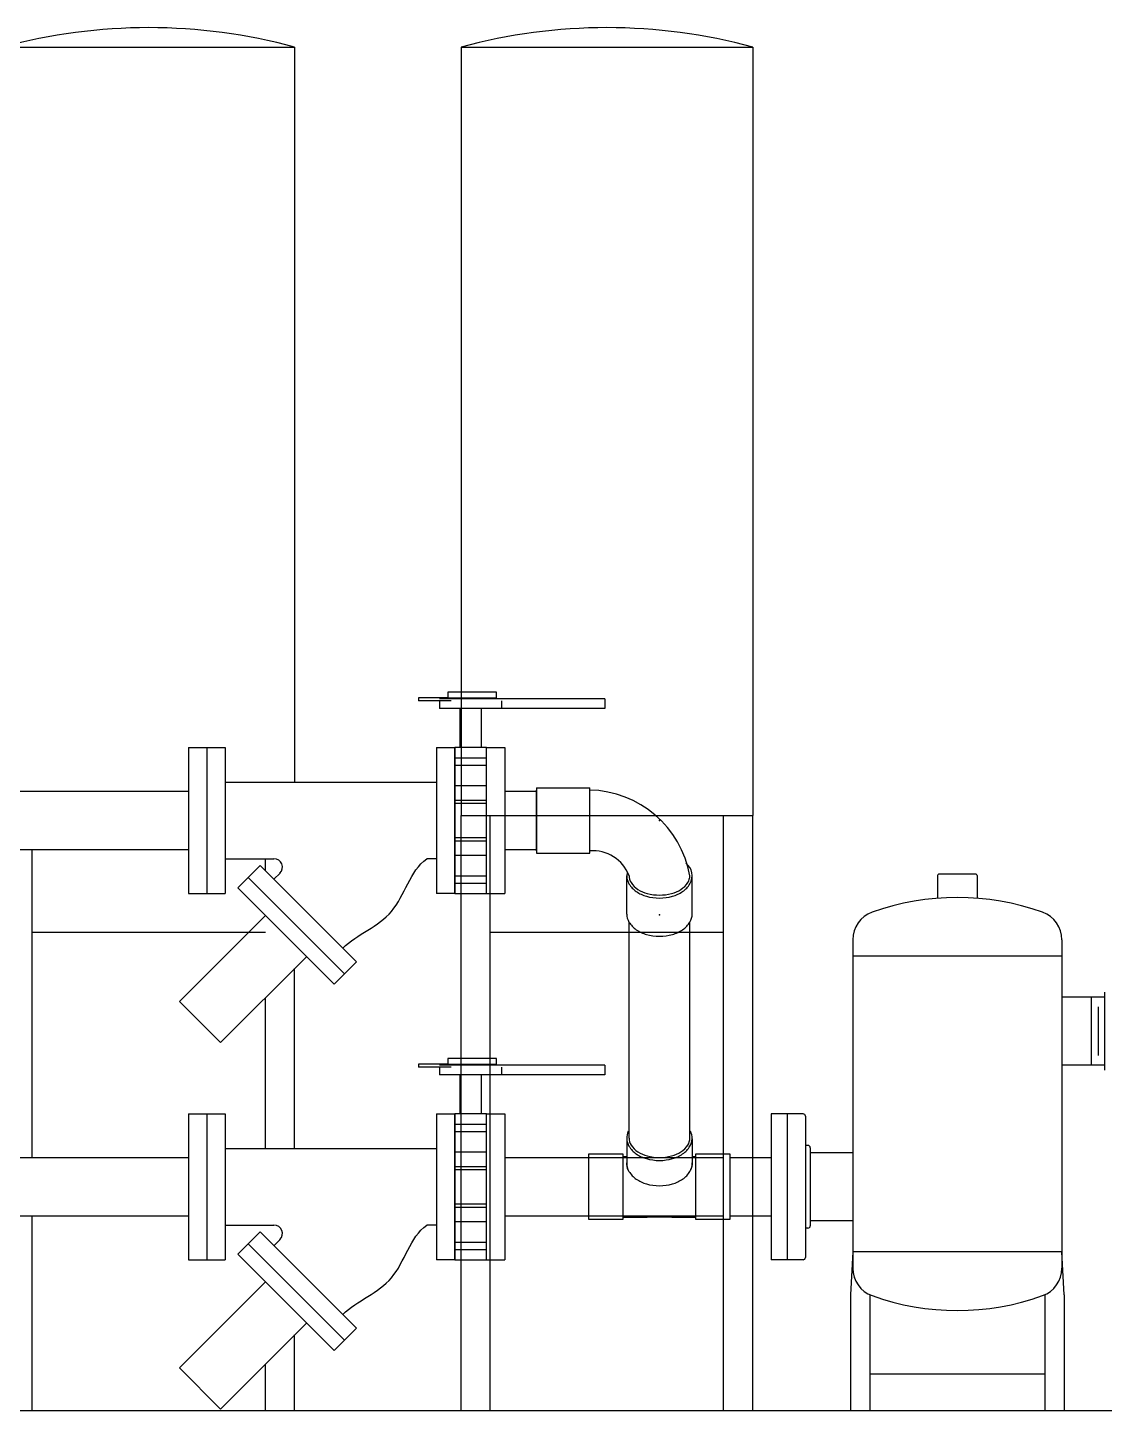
# Model space of a CAD drawing. Header units: inches. Extents: x 1687 to 2128, y 1222 to 1501.
# Drawn here: x 1994.2 to 2049.5, y 1293.9 to 1364.9 of the extents above; entities that cross this region are included whole.
import ezdxf

# ---------------------------------------------------------------- set-up
doc = ezdxf.new("R2010")
doc.units = ezdxf.units.IN
doc.header["$MEASUREMENT"] = 0
doc.header["$PDSIZE"] = -1
doc.layers.add('WDPUMP', color=7, linetype='Continuous')
doc.layers.add('WSPUMP', color=7, linetype='Continuous')

msp = doc.modelspace()

# ---------------------------------------------------------------- linework, layer by layer
at = {"color": 0, "linetype": 'Continuous'}
msp.add_line((1939.5656, 1293.8642), (2058.4461, 1293.8642), dxfattribs=at)
msp.add_line((1939.5656, 1293.8642), (2058.4461, 1293.8642), dxfattribs=at)
at = {"layer": 'WDPUMP', "color": 0, "linetype": 'Continuous'}
for p, q in [((1992.9018, 1363.9468), (2007.9018, 1363.9468)), ((2007.9018, 1363.9468), (2007.9018, 1326.1608)), ((2014.2651, 1330.4973), (2014.2651, 1330.3329)), ((2015.7855, 1330.4973), (2014.2651, 1330.4973)), ((2015.9431, 1330.3329), (2014.2651, 1330.3329)), ((2023.8521, 1330.4462), (2015.3447, 1330.4462)), ((2015.3447, 1330.3329), (2015.3447, 1329.9527)), ((2018.5594, 1329.9527), (2018.5594, 1330.3329)), ((2023.8521, 1330.4462), (2023.8521, 1329.9527)), ((2016.3329, 1329.9527), (2015.3447, 1329.9527)), ((2023.8521, 1329.9527), (2015.3447, 1329.9527)), ((2016.3911, 1329.9527), (2016.3911, 1327.9441)), ((2017.5129, 1327.9441), (2017.5129, 1329.9527)), ((2002.4489, 1327.9413), (2002.4489, 1320.4413)), ((2002.4489, 1327.9413), (2003.3864, 1327.9413)), ((2003.3864, 1327.9413), (2003.3864, 1320.4413)), ((2003.3864, 1327.9413), (2004.3239, 1327.9413)), ((2004.3239, 1327.9413), (2004.3239, 1320.4413)), ((2015.1989, 1327.9413), (2015.1989, 1320.4413)), ((2015.1989, 1327.9413), (2016.1364, 1327.9413)), ((2017.7677, 1327.9441), (2016.1364, 1327.9441)), ((2016.1364, 1327.4134), (2016.1364, 1327.9441)), ((2016.1364, 1327.9413), (2016.1364, 1320.4413)), ((2017.7677, 1327.4134), (2017.7677, 1327.9441)), ((2017.7677, 1327.9413), (2018.7052, 1327.9413)), ((2018.7052, 1327.9413), (2018.7052, 1320.4413)), ((2016.1364, 1327.4134), (2017.7677, 1327.4134)), ((2016.1364, 1327.0378), (2016.1364, 1327.4134)), ((2017.7677, 1327.0378), (2017.7677, 1327.4134)), ((2016.1364, 1327.0378), (2017.7677, 1327.0378)), ((2016.1364, 1325.9706), (2016.1364, 1327.0378)), ((2017.7677, 1325.9706), (2017.7677, 1327.0378)), ((2004.3239, 1326.1608), (2015.1989, 1326.1608)), ((2017.7677, 1325.9706), (2016.1364, 1325.9706)), ((2016.1364, 1325.2321), (2016.1364, 1325.9706)), ((2017.7677, 1325.2321), (2017.7677, 1325.9706)), ((2020.3409, 1325.874), (2023.0725, 1325.874)), ((2020.3409, 1325.874), (2020.3409, 1322.5086)), ((2020.3409, 1322.6288), (2020.3409, 1325.7538)), ((2020.3409, 1322.6288), (2020.3409, 1325.7538)), ((2023.0725, 1322.5086), (2023.0725, 1325.874)), ((1976.6414, 1325.6913), (2002.4489, 1325.6913)), ((2016.1364, 1325.2321), (2017.7677, 1325.2321)), ((2016.1364, 1325.0766), (2016.1364, 1325.2321)), ((2016.1364, 1325.0766), (2017.7677, 1325.0766)), ((2016.1364, 1323.306), (2016.1364, 1325.0766)), ((2017.7677, 1325.0766), (2017.7677, 1325.2321)), ((2017.7677, 1323.306), (2017.7677, 1325.0766)), ((2018.7052, 1325.6913), (2020.3409, 1325.6913)), ((2016.1364, 1323.306), (2017.7677, 1323.306)), ((2016.1364, 1323.1504), (2016.1364, 1323.306)), ((2016.1364, 1322.412), (2016.1364, 1323.1504)), ((2016.1364, 1323.1504), (2017.7677, 1323.1504)), ((2017.7677, 1323.1504), (2017.7677, 1323.306)), ((2017.7677, 1322.412), (2017.7677, 1323.1504)), ((1976.6414, 1322.6913), (2002.4489, 1322.6913)), ((1994.4018, 1306.8576), (1994.4018, 1322.6913)), ((2004.3239, 1322.2218), (2006.8389, 1322.2218)), ((2004.3239, 1322.2218), (2006.8389, 1322.2218)), ((2006.4018, 1321.599), (2006.4018, 1322.2218)), ((2015.1989, 1322.2218), (2014.6989, 1322.2218)), ((2016.1364, 1322.412), (2017.7677, 1322.412)), ((2016.1364, 1321.3448), (2016.1364, 1322.412)), ((2017.7677, 1321.3448), (2017.7677, 1322.412)), ((2018.7052, 1322.6913), (2020.3409, 1322.6913)), ((2020.3409, 1322.5086), (2023.0725, 1322.5086)), ((2006.1299, 1321.8708), (2004.9809, 1320.7218)), ((2006.1299, 1321.8708), (2011.0797, 1316.9211)), ((2007.1483, 1321.4749), (2006.8371, 1321.1637)), ((2004.9809, 1320.7218), (2009.9306, 1315.772)), ((2005.5112, 1321.2521), (2010.461, 1316.3023)), ((2016.1364, 1321.3448), (2017.7677, 1321.3448)), ((2016.1364, 1320.9692), (2016.1364, 1321.3448)), ((2016.1364, 1320.9692), (2017.7677, 1320.9692)), ((2016.1364, 1320.4385), (2016.1364, 1320.9692)), ((2017.7677, 1320.9692), (2017.7677, 1321.3448)), ((2017.7677, 1320.4385), (2017.7677, 1320.9692)), ((2024.9755, 1319.3805), (2024.9755, 1321.3474)), ((2028.3409, 1319.3805), (2028.3409, 1321.3474)), ((2040.9462, 1321.3601), (2040.9462, 1320.1893)), ((2042.9402, 1321.4201), (2041.0062, 1321.4201)), ((2043.0002, 1321.3601), (2043.0002, 1320.1893)), ((2002.4489, 1320.4413), (2003.3864, 1320.4413)), ((2003.3864, 1320.4413), (2004.3239, 1320.4413)), ((2016.1364, 1320.4413), (2015.1989, 1320.4413)), ((2016.1364, 1320.4385), (2017.7677, 1320.4385)), ((2017.7677, 1320.4413), (2018.7052, 1320.4413)), ((2006.3951, 1319.3075), (2001.9757, 1314.8881)), ((2025.0957, 1307.858), (2025.0957, 1318.9596)), ((2028.2207, 1307.858), (2028.2207, 1318.9596)), ((1994.4018, 1318.4468), (2006.4018, 1318.4468)), ((2036.5982, 1318.0558), (2036.5982, 1316.7064)), ((2036.5982, 1318.0558), (2036.5982, 1301.1725)), ((2047.3482, 1318.0558), (2047.3482, 1301.1725)), ((2008.5164, 1317.1862), (2004.097, 1312.7668)), ((2047.3482, 1317.2126), (2036.5982, 1317.2126)), ((2007.9018, 1307.3271), (2007.9018, 1316.5716)), ((2011.0797, 1316.9211), (2009.9306, 1315.772)), ((2006.4018, 1307.3271), (2006.4018, 1315.0716)), ((2049.5332, 1315.1076), (2047.3482, 1315.1076)), ((2048.8482, 1315.1076), (2048.8482, 1311.6076)), ((2049.5332, 1315.3626), (2049.5332, 1311.3526)), ((2001.9757, 1314.8881), (2004.097, 1312.7668)), ((2049.2232, 1314.6076), (2049.2232, 1312.1076)), ((2014.2651, 1311.6636), (2014.2651, 1311.4991)), ((2015.7855, 1311.6636), (2014.2651, 1311.6636)), ((2015.9431, 1311.4991), (2014.2651, 1311.4991)), ((2023.8521, 1311.6125), (2015.3447, 1311.6125)), ((2015.3447, 1311.4991), (2015.3447, 1311.119)), ((2018.5594, 1311.119), (2018.5594, 1311.4991)), ((2023.8521, 1311.6125), (2023.8521, 1311.119)), ((2049.5332, 1311.6076), (2047.3482, 1311.6076)), ((2016.3329, 1311.119), (2015.3447, 1311.119)), ((2023.8521, 1311.119), (2015.3447, 1311.119)), ((2016.3911, 1311.119), (2016.3911, 1309.1104)), ((2017.5129, 1309.1104), (2017.5129, 1311.119)), ((2036.5982, 1310.0087), (2036.5982, 1301.1725)), ((2002.4489, 1309.1076), (2002.4489, 1301.6076)), ((2002.4489, 1309.1076), (2003.3864, 1309.1076)), ((2003.3864, 1309.1076), (2003.3864, 1301.6076)), ((2003.3864, 1309.1076), (2004.3239, 1309.1076)), ((2004.3239, 1309.1076), (2004.3239, 1301.6076)), ((2015.1989, 1309.1076), (2015.1989, 1301.6076)), ((2015.1989, 1309.1076), (2016.1364, 1309.1076)), ((2017.7677, 1309.1104), (2016.1364, 1309.1104)), ((2016.1364, 1308.5796), (2016.1364, 1309.1104)), ((2016.1364, 1309.1076), (2016.1364, 1301.6076)), ((2017.7677, 1308.5796), (2017.7677, 1309.1104)), ((2017.7677, 1309.1076), (2018.7052, 1309.1076)), ((2018.7052, 1309.1076), (2018.7052, 1301.6076)), ((2033.2232, 1309.1076), (2032.4032, 1309.1076)), ((2032.4032, 1309.1076), (2032.4032, 1301.6076)), ((2034.0432, 1309.1076), (2033.2232, 1309.1076)), ((2033.2232, 1309.1076), (2033.2232, 1301.6076)), ((2034.1632, 1308.9876), (2034.1632, 1301.7276)), ((2016.1364, 1308.5796), (2017.7677, 1308.5796)), ((2016.1364, 1308.2041), (2016.1364, 1308.5796)), ((2016.1364, 1308.2041), (2017.7677, 1308.2041)), ((2016.1364, 1307.1369), (2016.1364, 1308.2041)), ((2017.7677, 1308.2041), (2017.7677, 1308.5796)), ((2017.7677, 1307.1369), (2017.7677, 1308.2041)), ((2004.3239, 1307.3271), (2015.1989, 1307.3271)), ((2024.9755, 1307.7892), (2024.9763, 1306.5946)), ((2028.3401, 1307.8236), (2028.3401, 1306.5946)), ((2034.2932, 1307.4826), (2034.1632, 1307.4826)), ((2034.4132, 1307.3626), (2034.4132, 1303.3526)), ((1982.5114, 1306.8576), (2002.4489, 1306.8576)), ((2017.7677, 1307.1369), (2016.1364, 1307.1369)), ((2016.1364, 1306.3984), (2016.1364, 1307.1369)), ((2017.7677, 1306.3984), (2017.7677, 1307.1369)), ((2018.7052, 1306.8576), (2023.0332, 1306.8576)), ((2023.0332, 1307.0451), (2024.7832, 1307.0451)), ((2023.0332, 1303.6701), (2023.0332, 1307.0451)), ((2024.7832, 1307.0451), (2024.7832, 1303.6701)), ((2024.7832, 1306.9201), (2024.976, 1306.9201)), ((2028.3401, 1306.9201), (2028.5332, 1306.9201)), ((2028.5332, 1307.0451), (2030.2832, 1307.0451)), ((2028.5332, 1303.6701), (2028.5332, 1307.0451)), ((2030.2832, 1307.0451), (2030.2832, 1303.6701)), ((2030.2832, 1306.8576), (2032.4032, 1306.8576)), ((2036.5982, 1307.1076), (2034.4132, 1307.1076)), ((2036.5982, 1307.1132), (2036.5982, 1301.1725)), ((2016.1364, 1306.3984), (2017.7677, 1306.3984)), ((2016.1364, 1306.2428), (2016.1364, 1306.3984)), ((2016.1364, 1306.2428), (2017.7677, 1306.2428)), ((2016.1364, 1304.4723), (2016.1364, 1306.2428)), ((2017.7677, 1306.2428), (2017.7677, 1306.3984)), ((2017.7677, 1304.4723), (2017.7677, 1306.2428)), ((2016.1364, 1304.4723), (2017.7677, 1304.4723)), ((2016.1364, 1304.3167), (2016.1364, 1304.4723)), ((2017.7677, 1304.3167), (2017.7677, 1304.4723)), ((1982.5114, 1303.8576), (2002.4489, 1303.8576)), ((1994.4018, 1293.8642), (1994.4018, 1303.8576)), ((2016.1364, 1303.5782), (2016.1364, 1304.3167)), ((2016.1364, 1304.3167), (2017.7677, 1304.3167)), ((2017.7677, 1303.5782), (2017.7677, 1304.3167)), ((2018.7052, 1303.8576), (2023.0332, 1303.8576)), ((2024.7832, 1303.6701), (2023.0332, 1303.6701)), ((2024.7832, 1303.7951), (2026.0208, 1303.7951)), ((2027.2956, 1303.7951), (2026.0208, 1303.7951)), ((2027.2956, 1303.7951), (2028.5332, 1303.7951)), ((2030.2832, 1303.6701), (2028.5332, 1303.6701)), ((2030.2832, 1303.8576), (2032.4032, 1303.8576)), ((2004.3239, 1303.388), (2006.8389, 1303.388)), ((2004.3239, 1303.388), (2006.8389, 1303.388)), ((2006.1299, 1303.0371), (2004.9809, 1301.888)), ((2006.1299, 1303.0371), (2011.0797, 1298.0873)), ((2015.1989, 1303.388), (2014.6989, 1303.388)), ((2016.1364, 1303.5782), (2017.7677, 1303.5782)), ((2016.1364, 1302.511), (2016.1364, 1303.5782)), ((2017.7677, 1302.511), (2017.7677, 1303.5782)), ((2034.2932, 1303.2326), (2034.1632, 1303.2326)), ((2036.5982, 1303.6076), (2034.4132, 1303.6076)), ((2005.5112, 1302.4183), (2010.461, 1297.4686)), ((2007.1483, 1302.6412), (2006.8371, 1302.33)), ((2016.1364, 1302.511), (2017.7677, 1302.511)), ((2016.1364, 1302.1355), (2016.1364, 1302.511)), ((2017.7677, 1302.1355), (2017.7677, 1302.511)), ((2002.4489, 1301.6076), (2003.3864, 1301.6076)), ((2003.3864, 1301.6076), (2004.3239, 1301.6076)), ((2004.9809, 1301.888), (2009.9306, 1296.9383)), ((2016.1364, 1301.6076), (2015.1989, 1301.6076)), ((2016.1364, 1302.1355), (2017.7677, 1302.1355)), ((2016.1364, 1301.6047), (2016.1364, 1302.1355)), ((2016.1364, 1301.6047), (2017.7677, 1301.6047)), ((2017.7677, 1301.6047), (2017.7677, 1302.1355)), ((2017.7677, 1301.6076), (2018.7052, 1301.6076)), ((2033.2232, 1301.6076), (2032.4032, 1301.6076)), ((2034.0432, 1301.6076), (2033.2232, 1301.6076)), ((2036.5982, 1302.0157), (2036.4732, 1299.8089)), ((2036.7997, 1302.0157), (2036.5982, 1302.0157)), ((2047.3482, 1302.0157), (2036.5982, 1302.0157)), ((2044.0912, 1302.0157), (2039.7997, 1302.0157)), ((2047.4732, 1299.8089), (2047.3482, 1302.0157)), ((2006.3951, 1300.4738), (2001.9757, 1296.0544)), ((2036.4732, 1299.8089), (2036.4732, 1293.8642)), ((2037.4732, 1299.8089), (2037.4732, 1293.8642)), ((2046.4732, 1299.8089), (2046.4732, 1293.8642)), ((2047.4732, 1299.8089), (2047.4732, 1293.8642)), ((2008.5164, 1298.3525), (2004.097, 1293.9331)), ((2011.0797, 1298.0873), (2009.9306, 1296.9383)), ((2007.9018, 1293.8642), (2007.9018, 1297.7378)), ((2001.9757, 1296.0544), (2004.097, 1293.9331)), ((2006.4018, 1293.8642), (2006.4018, 1296.2378)), ((2046.4732, 1295.7326), (2037.4732, 1295.7326))]:
    msp.add_line(p, q, dxfattribs=at)
for points in [[(2015.7855, 1330.4973), (2018.2721, 1330.4973), (2018.2721, 1330.7805), (2015.7855, 1330.7805)], [(2015.7855, 1311.6636), (2018.2721, 1311.6636), (2018.2721, 1311.9468), (2015.7855, 1311.9468)]]:
    msp.add_lwpolyline(points, close=True, dxfattribs=at)
for points in [[(2024.9913, 1321.505, 0.1884775), (2025.0914, 1320.9335, 0.10702), (2025.4684, 1320.5363, 0.0809563), (2025.9897, 1320.2929, 0.0689056), (2026.6582, 1320.2004, 0.0689056), (2027.3266, 1320.2929, 0.0809563), (2027.848, 1320.5363, 0.10702), (2028.225, 1320.9335, 0.3909862), (2028.0109, 1321.9932, 0.1373621)], [(2025.0957, 1321.3474, 0.1454237), (2025.2008, 1320.9938, 0.1071696), (2025.5533, 1320.6453, 0.0773324), (2026.0345, 1320.4351, 0.0644358), (2026.6582, 1320.3544, 0.0644358), (2027.2819, 1320.4351, 0.0773324), (2027.763, 1320.6453, 0.1071696), (2028.1156, 1320.9938, 0.1454237), (2028.2207, 1321.3474, 0.1454237)], [(2024.9755, 1319.3805, 0.1373621), (2025.0914, 1318.9666, 0.10702), (2025.4684, 1318.5694, 0.0809563), (2025.9897, 1318.326, 0.0689056), (2026.6582, 1318.2335, 0.0689056), (2027.3266, 1318.326, 0.0809563), (2027.848, 1318.5694, 0.10702), (2028.225, 1318.9666, 0.1373621), (2028.3409, 1319.3805, 0.1373621)], [(2025.0582, 1308.2116, 0.2568538), (2025.0914, 1307.4442, 0.10702), (2025.4684, 1307.047, 0.0809563), (2025.9897, 1306.8036, 0.0689056), (2026.6582, 1306.711, 0.0689056), (2027.3266, 1306.8036, 0.0809563), (2027.848, 1307.047, 0.10702), (2028.225, 1307.4442, 0.2568538), (2028.2582, 1308.2116, 0.1373621)], [(2025.0957, 1307.858, 0.1454237), (2025.2008, 1307.5045, 0.1071696), (2025.5533, 1307.1559, 0.0773324), (2026.0345, 1306.9458, 0.0644358), (2026.6582, 1306.8651, 0.0644358), (2027.2819, 1306.9458, 0.0773324), (2027.763, 1307.1559, 0.1071696), (2028.1156, 1307.5045, 0.1454237), (2028.2207, 1307.858, 0.1454237)], [(2025.0582, 1306.2066, -0.1263758), (2024.9763, 1306.5946, -0.1263758)], [(2024.9763, 1306.5946, 0.1483811), (2025.0914, 1306.1463, 0.10702), (2025.4684, 1305.7491, 0.0809563), (2025.9897, 1305.5057, 0.0689056), (2026.6582, 1305.4131, 0.0689056), (2027.3266, 1305.5057, 0.0809563), (2027.848, 1305.7491, 0.10702), (2028.225, 1306.1463, 0.1483811), (2028.3401, 1306.5946, 0.1483811)], [(2028.3401, 1306.5946, -0.1263758), (2028.2582, 1306.2066)]]:
    msp.add_lwpolyline(points, format="xyb", dxfattribs=at)
for centre, radius, start, end in [((2000.4018, 1336.3218), 28.625, 74.810713, 105.189287), ((2022.9566, 1320.4078), 5.3473, 10.120234, 88.758564), ((2006.8389, 1321.7843), 0.4375, 315, 90), ((2023.2321, 1320.643), 1.9923, 20.706305, 94.596702), ((2041.0062, 1321.3601), 0.06, 90, 180), ((2042.9402, 1321.3601), 0.06, 0, 90), ((2041.9732, 1307.2576), 12.9724, 70.259157, 109.740843), ((2038.0982, 1318.0558), 1.5, 109.740843, 180), ((2045.8482, 1318.0558), 1.5, 0, 70.259157), ((2034.0432, 1308.9876), 0.12, 0, 90), ((2034.2932, 1307.3626), 0.12, 0, 90), ((2006.8389, 1302.9505), 0.4375, 315, 90), ((2034.2932, 1303.3526), 0.12, 270, 0), ((2034.0432, 1301.7276), 0.12, 270, 0), ((2038.0982, 1301.1725), 1.5, 180, 203.145454), ((2038.0982, 1301.1725), 1.5, 180, 250.259157), ((2045.8482, 1301.1725), 1.5, 289.740843, 0), ((2041.9732, 1311.9707), 12.9724, 250.259157, 289.740843)]:
    msp.add_arc(centre, radius, start, end, dxfattribs=at)
for points in [[(2010.3726, 1317.6282), (2011.1309, 1318.3505), (2013.3422, 1319.1223), (2013.8173, 1321.5877), (2014.6989, 1322.2218)], [(2010.3726, 1298.7944), (2011.1309, 1299.5168), (2013.3422, 1300.2886), (2013.8173, 1302.7539), (2014.6989, 1303.388)]]:
    msp.add_open_spline(points, degree=3, knots=[0, 0, 0, 0, 3.1418541, 6.3996662, 6.3996662, 6.3996662, 6.3996662], dxfattribs=at)
for p in [(2026.6582, 1324.1913), (2026.6582, 1324.1913), (2026.6582, 1319.3327)]:
    msp.add_point(p, dxfattribs=at)
at = {"layer": 'WSPUMP', "color": 0, "linetype": 'Continuous'}
for p, q in [((2016.4566, 1363.9468), (2031.4566, 1363.9468)), ((2016.4566, 1363.9468), (2016.4566, 1324.4468)), ((2031.4566, 1363.9468), (2031.4566, 1324.4468)), ((2016.4566, 1324.4468), (2031.4566, 1324.4468)), ((2016.4566, 1293.8642), (2016.4566, 1324.4468)), ((2017.9566, 1324.4468), (2029.9566, 1324.4468)), ((2017.9566, 1293.8642), (2017.9566, 1324.4468)), ((2029.9566, 1293.8642), (2029.9566, 1324.4468)), ((2031.4566, 1293.8642), (2031.4566, 1324.4468)), ((2040.9462, 1321.3601), (2040.9462, 1320.1893)), ((2042.9402, 1321.4201), (2041.0062, 1321.4201)), ((2043.0002, 1321.3601), (2043.0002, 1320.1893)), ((2017.9566, 1318.4468), (2029.9566, 1318.4468)), ((2036.5982, 1318.0558), (2036.5982, 1316.7064)), ((2036.5982, 1318.0558), (2036.5982, 1301.1725)), ((2047.3482, 1318.0558), (2047.3482, 1301.1725)), ((2047.3482, 1317.2126), (2036.5982, 1317.2126)), ((2049.5332, 1315.1076), (2047.3482, 1315.1076)), ((2048.8482, 1315.1076), (2048.8482, 1311.6076)), ((2049.5332, 1315.3626), (2049.5332, 1311.3526)), ((2049.2232, 1314.6076), (2049.2232, 1312.1076)), ((2014.2651, 1311.6636), (2014.2651, 1311.4991)), ((2015.7855, 1311.6636), (2014.2651, 1311.6636)), ((2015.9431, 1311.4991), (2014.2651, 1311.4991)), ((2016.4566, 1311.6125), (2015.3447, 1311.6125)), ((2015.3447, 1311.4991), (2015.3447, 1311.119)), ((2023.8521, 1311.6125), (2017.9566, 1311.6125)), ((2018.5594, 1311.119), (2018.5594, 1311.4991)), ((2023.8521, 1311.6125), (2023.8521, 1311.119)), ((2049.5332, 1311.6076), (2047.3482, 1311.6076)), ((2016.3329, 1311.119), (2015.3447, 1311.119)), ((2016.4566, 1311.119), (2015.3447, 1311.119)), ((2016.3911, 1311.119), (2016.3911, 1309.1104)), ((2023.8521, 1311.119), (2017.9566, 1311.119)), ((2036.5982, 1310.0087), (2036.5982, 1301.1725)), ((2002.4489, 1309.1076), (2002.4489, 1301.6076)), ((2002.4489, 1309.1076), (2003.3864, 1309.1076)), ((2003.3864, 1309.1076), (2003.3864, 1301.6076)), ((2003.3864, 1309.1076), (2004.3239, 1309.1076)), ((2004.3239, 1309.1076), (2004.3239, 1301.6076)), ((2015.1989, 1309.1076), (2015.1989, 1301.6076)), ((2015.1989, 1309.1076), (2016.1364, 1309.1076)), ((2016.4566, 1309.1104), (2016.1364, 1309.1104)), ((2016.1364, 1308.5796), (2016.1364, 1309.1104)), ((2016.1364, 1309.1076), (2016.1364, 1301.6076)), ((2017.9566, 1309.1076), (2018.7052, 1309.1076)), ((2018.7052, 1309.1076), (2018.7052, 1301.6076)), ((2033.2232, 1309.1076), (2032.4032, 1309.1076)), ((2032.4032, 1309.1076), (2032.4032, 1301.6076)), ((2034.0432, 1309.1076), (2033.2232, 1309.1076)), ((2033.2232, 1309.1076), (2033.2232, 1301.6076)), ((2034.1632, 1308.9876), (2034.1632, 1301.7276)), ((2016.1364, 1308.5796), (2016.4566, 1308.5796)), ((2016.1364, 1308.2041), (2016.1364, 1308.5796)), ((2016.1364, 1308.2041), (2016.4566, 1308.2041)), ((2016.1364, 1307.1369), (2016.1364, 1308.2041)), ((2004.3239, 1307.3271), (2015.1989, 1307.3271)), ((2034.2932, 1307.4826), (2034.1632, 1307.4826)), ((2034.4132, 1307.3626), (2034.4132, 1303.3526)), ((1982.5114, 1306.8576), (2002.4489, 1306.8576)), ((2016.4566, 1307.1369), (2016.1364, 1307.1369)), ((2016.1364, 1306.3984), (2016.1364, 1307.1369)), ((2018.7052, 1306.8576), (2029.9566, 1306.8576)), ((2031.4566, 1306.8576), (2032.4032, 1306.8576)), ((2036.5982, 1307.1076), (2034.4132, 1307.1076)), ((2036.5982, 1307.1132), (2036.5982, 1301.1725)), ((2016.1364, 1306.3984), (2016.4566, 1306.3984)), ((2016.1364, 1306.2428), (2016.1364, 1306.3984)), ((2016.1364, 1306.2428), (2016.4566, 1306.2428)), ((2016.1364, 1304.4723), (2016.1364, 1306.2428)), ((2016.1364, 1304.4723), (2016.4566, 1304.4723)), ((2016.1364, 1304.3167), (2016.1364, 1304.4723)), ((1982.5114, 1303.8576), (2002.4489, 1303.8576)), ((2016.1364, 1303.5782), (2016.1364, 1304.3167)), ((2016.1364, 1304.3167), (2016.4566, 1304.3167)), ((2018.7052, 1303.8576), (2029.9566, 1303.8576)), ((2031.4566, 1303.8576), (2032.4032, 1303.8576)), ((2004.3239, 1303.388), (2006.8389, 1303.388)), ((2004.3239, 1303.388), (2006.8389, 1303.388)), ((2006.1299, 1303.0371), (2004.9809, 1301.888)), ((2006.1299, 1303.0371), (2011.0797, 1298.0873)), ((2015.1989, 1303.388), (2014.6989, 1303.388)), ((2016.1364, 1303.5782), (2016.4566, 1303.5782)), ((2016.1364, 1302.511), (2016.1364, 1303.5782)), ((2034.2932, 1303.2326), (2034.1632, 1303.2326)), ((2036.5982, 1303.6076), (2034.4132, 1303.6076)), ((2005.5112, 1302.4183), (2010.461, 1297.4686)), ((2007.1483, 1302.6412), (2006.8371, 1302.33)), ((2016.1364, 1302.511), (2016.4566, 1302.511)), ((2016.1364, 1302.1355), (2016.1364, 1302.511)), ((2002.4489, 1301.6076), (2003.3864, 1301.6076)), ((2003.3864, 1301.6076), (2004.3239, 1301.6076)), ((2004.9809, 1301.888), (2009.9306, 1296.9383)), ((2016.1364, 1301.6076), (2015.1989, 1301.6076)), ((2016.1364, 1302.1355), (2016.4566, 1302.1355)), ((2016.1364, 1301.6047), (2016.1364, 1302.1355)), ((2016.1364, 1301.6047), (2016.4566, 1301.6047)), ((2017.9566, 1301.6076), (2018.7052, 1301.6076)), ((2033.2232, 1301.6076), (2032.4032, 1301.6076)), ((2034.0432, 1301.6076), (2033.2232, 1301.6076)), ((2036.5982, 1302.0157), (2036.4732, 1299.8089)), ((2036.7997, 1302.0157), (2036.5982, 1302.0157)), ((2047.3482, 1302.0157), (2036.5982, 1302.0157)), ((2044.0912, 1302.0157), (2039.7997, 1302.0157)), ((2047.4732, 1299.8089), (2047.3482, 1302.0157)), ((2006.3951, 1300.4738), (2001.9757, 1296.0544)), ((2036.4732, 1299.8089), (2036.4732, 1293.8642)), ((2037.4732, 1299.8089), (2037.4732, 1293.8642)), ((2046.4732, 1299.8089), (2046.4732, 1293.8642)), ((2047.4732, 1299.8089), (2047.4732, 1293.8642)), ((2008.5164, 1298.3525), (2004.097, 1293.9331)), ((2011.0797, 1298.0873), (2009.9306, 1296.9383)), ((2001.9757, 1296.0544), (2004.097, 1293.9331)), ((2046.4732, 1295.7326), (2037.4732, 1295.7326))]:
    msp.add_line(p, q, dxfattribs=at)
for points in [[(2016.4566, 1311.9468), (2015.7855, 1311.9468), (2015.7855, 1311.6636), (2016.4566, 1311.6636)], [(2017.9566, 1311.6636), (2018.2721, 1311.6636), (2018.2721, 1311.9468), (2017.9566, 1311.9468)]]:
    msp.add_lwpolyline(points, dxfattribs=at)
for centre, radius, start, end in [((2023.9566, 1336.3218), 28.625, 74.810713, 105.189287), ((2041.0062, 1321.3601), 0.06, 90, 180), ((2042.9402, 1321.3601), 0.06, 0, 90), ((2041.9732, 1307.2576), 12.9724, 70.259157, 109.740843), ((2038.0982, 1318.0558), 1.5, 109.740843, 180), ((2045.8482, 1318.0558), 1.5, 0, 70.259157), ((2034.0432, 1308.9876), 0.12, 0, 90), ((2034.2932, 1307.3626), 0.12, 0, 90), ((2006.8389, 1302.9505), 0.4375, 315, 90), ((2034.2932, 1303.3526), 0.12, 270, 0), ((2034.0432, 1301.7276), 0.12, 270, 0), ((2038.0982, 1301.1725), 1.5, 180, 203.145454), ((2038.0982, 1301.1725), 1.5, 180, 250.259157), ((2045.8482, 1301.1725), 1.5, 289.740843, 0), ((2041.9732, 1311.9707), 12.9724, 250.259157, 289.740843)]:
    msp.add_arc(centre, radius, start, end, dxfattribs=at)
msp.add_open_spline([(2010.3726, 1298.7944), (2011.1309, 1299.5168), (2013.3422, 1300.2886), (2013.8173, 1302.7539), (2014.6989, 1303.388)], degree=3, knots=[0, 0, 0, 0, 3.1418541, 6.3996662, 6.3996662, 6.3996662, 6.3996662], dxfattribs=at)

doc.saveas('drawing.dxf')
